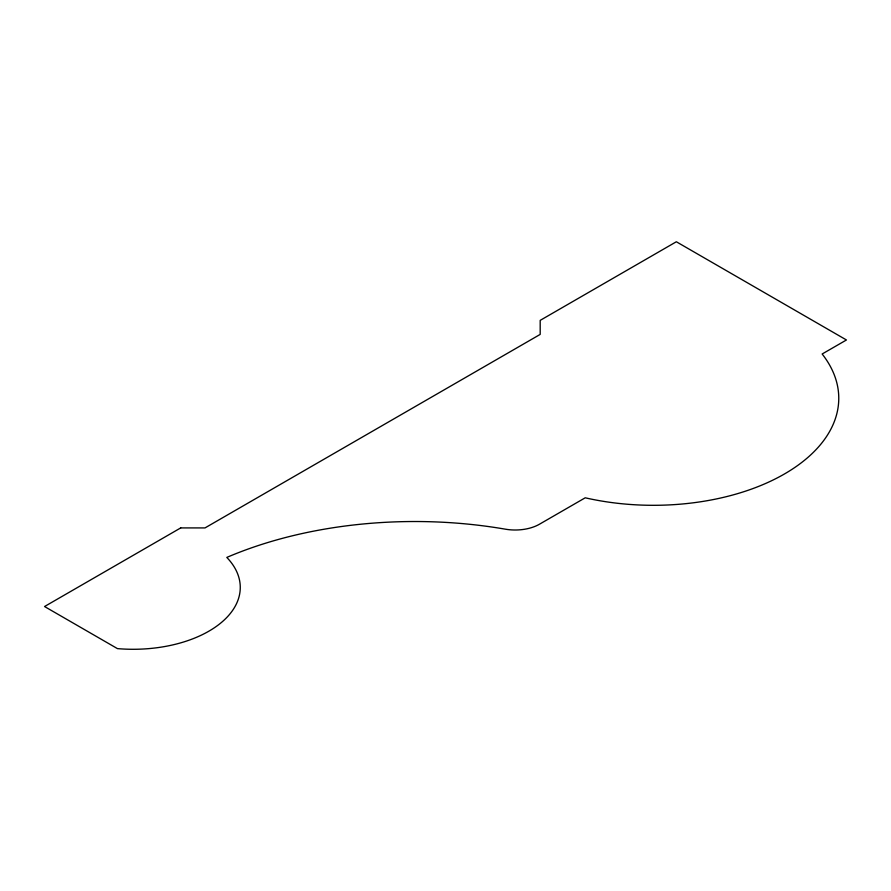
<?xml version="1.0" encoding="UTF-8"?>
<svg xmlns="http://www.w3.org/2000/svg" width="891" height="891" viewBox="0 0 891 891"><rect width="100%" height="100%" fill="white"/><g stroke="black" fill="none" stroke-linecap="round" stroke-linejoin="round"><path stroke-width="1.34" d="M180.706 527.918L44.55 606.526L117.445 648.615A107.109 61.847 0 0 0 221.224 622.642A107.109 61.847 0 0 0 226.804 557.421A315.403 182.098 0 0 1 505.342 529.176A34.37 19.836 0 0 0 539.5 524.198L585.22 497.802A185.361 107.02 0 0 0 787.711 472.041A185.361 107.02 0 0 0 822.148 353.994L846.45 339.972L676.347 241.762L540.191 320.37L540.191 334.403L205.008 527.918L180.706 527.918"/></g></svg>
